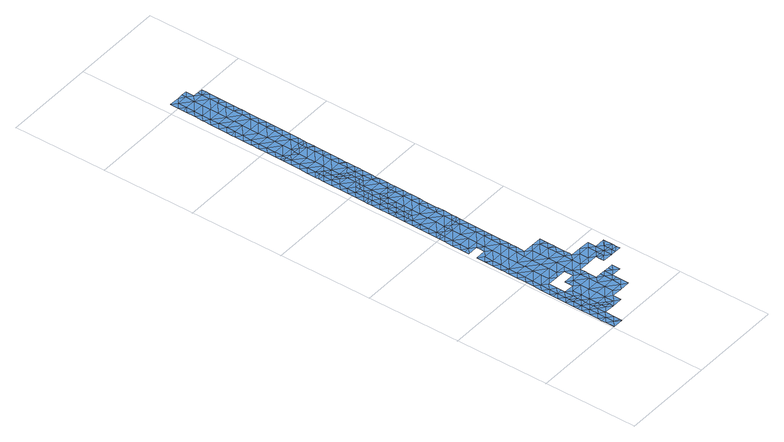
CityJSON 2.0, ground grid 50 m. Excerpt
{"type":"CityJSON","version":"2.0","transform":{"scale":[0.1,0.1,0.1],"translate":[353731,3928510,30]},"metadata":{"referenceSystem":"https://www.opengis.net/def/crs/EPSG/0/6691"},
"CityObjects":{
"waterbody1":{"type":"WaterBody","attributes":{"name":"7","class":"1140","function":"1","WaterBodyRiverFloodingRiskAttribute.description":"4","WaterBodyRiverFloodingRiskAttribute.rankOrg":"2","WaterBodyRiverFloodingRiskAttribute.adminType":"2","WaterBodyRiverFloodingRiskAttribute.scale":"L2"},"geometry":[{"type":"MultiSurface","lod":"1","boundaries":[[[0,1,2]],[[0,3,1]],[[4,5,6]],[[7,6,5]],[[6,7,8]],[[9,8,7]],[[10,11,12]],[[13,14,15]],[[4,14,13]],[[14,16,15]],[[14,17,16]],[[14,6,17]],[[6,18,17]],[[17,19,16]],[[2,9,7]],[[2,7,20]],[[20,21,2]],[[22,20,23]],[[20,5,23]],[[24,23,5]],[[23,24,25]],[[23,25,22]],[[26,22,25]],[[8,18,6]],[[5,20,7]],[[6,14,4]],[[27,11,28]],[[3,27,1]],[[21,0,2]],[[27,28,1]],[[11,10,28]],[[10,29,28]],[[2,30,9]],[[31,28,29]],[[31,1,28]],[[32,1,31]],[[30,1,32]],[[2,1,30]]]}]},
"waterbody2":{"type":"WaterBody","attributes":{"name":"7","class":"1140","function":"1","WaterBodyRiverFloodingRiskAttribute.description":"4","WaterBodyRiverFloodingRiskAttribute.rankOrg":"1","WaterBodyRiverFloodingRiskAttribute.adminType":"2","WaterBodyRiverFloodingRiskAttribute.scale":"L2"},"geometry":[{"type":"MultiSurface","lod":"1","boundaries":[[[33,34,35]],[[36,34,33]],[[36,37,34]],[[38,37,36]],[[39,37,38]],[[40,41,42]],[[40,43,41]],[[43,44,41]],[[45,44,43]],[[45,46,44]],[[47,46,45]],[[48,49,50]],[[48,51,49]],[[52,51,48]],[[52,53,51]],[[54,53,52]],[[55,53,54]],[[56,53,55]],[[53,56,57]],[[56,58,57]],[[59,58,56]],[[60,58,59]],[[58,60,61]],[[60,62,61]],[[60,63,62]],[[64,65,66]],[[65,64,67]],[[67,64,68]],[[67,68,69]],[[70,71,72]],[[73,71,70]],[[74,75,76]],[[77,75,74]],[[78,75,77]],[[78,79,75]],[[80,81,82]],[[83,81,80]],[[84,85,34]],[[86,87,88]],[[89,90,86]],[[91,92,90]],[[93,94,95]],[[89,91,90]],[[96,89,97]],[[95,98,99]],[[99,100,27]],[[101,96,102]],[[12,100,103]],[[103,104,12]],[[105,106,107]],[[108,12,104]],[[29,108,109]],[[109,105,110]],[[111,112,113]],[[114,115,116]],[[117,118,119]],[[120,117,121]],[[122,120,123]],[[122,124,125]],[[57,125,124]],[[126,127,114]],[[128,129,130]],[[131,128,132]],[[133,134,131]],[[131,63,133]],[[135,136,137]],[[138,139,140]],[[136,141,73]],[[73,70,142]],[[71,69,72]],[[69,143,67]],[[67,144,65]],[[26,93,95]],[[145,26,95]],[[22,26,145]],[[21,22,145]],[[21,20,22]],[[25,24,93]],[[93,146,94]],[[121,147,120]],[[24,146,93]],[[94,92,91]],[[94,91,95]],[[89,95,91]],[[98,95,89]],[[98,89,96]],[[98,96,99]],[[99,96,100]],[[100,96,101]],[[100,101,103]],[[103,101,148]],[[103,148,104]],[[105,104,106]],[[104,105,108]],[[109,108,105]],[[116,149,114]],[[114,149,126]],[[118,126,149]],[[126,118,117]],[[126,117,120]],[[126,120,122]],[[126,122,127]],[[127,122,125]],[[150,125,61]],[[125,150,127]],[[132,128,130]],[[132,130,151]],[[131,132,62]],[[62,132,150]],[[150,132,151]],[[150,151,127]],[[127,151,114]],[[114,151,115]],[[115,151,152]],[[73,142,136]],[[153,43,40]],[[136,154,137]],[[155,154,136]],[[156,157,154]],[[154,157,137]],[[129,137,157]],[[128,137,129]],[[135,137,128]],[[131,135,128]],[[135,131,134]],[[134,138,135]],[[135,138,140]],[[135,140,136]],[[140,141,136]],[[139,141,140]],[[76,69,71]],[[69,76,143]],[[143,76,75]],[[79,158,75]],[[143,75,158]],[[144,67,143]],[[159,144,143]],[[158,159,143]],[[113,107,160]],[[113,160,119]],[[113,119,111]],[[119,160,121]],[[119,121,117]],[[161,162,163]],[[163,162,164]],[[42,163,164]],[[165,42,164]],[[166,167,168]],[[168,148,166]],[[101,166,148]],[[166,101,102]],[[169,165,164]],[[170,97,86]],[[89,86,97]],[[86,88,170]],[[88,83,170]],[[88,81,83]],[[171,81,88]],[[82,81,171]],[[142,155,136]],[[147,123,120]],[[77,74,172]],[[173,56,174]],[[131,62,63]],[[150,61,62]],[[125,58,61]],[[173,59,56]],[[58,125,57]],[[124,53,57]],[[55,174,56]],[[53,124,51]],[[51,124,49]],[[175,50,49]],[[36,47,45]],[[46,175,44]],[[38,45,43]],[[38,43,153]],[[44,176,41]],[[41,163,42]],[[38,153,39]],[[36,45,38]],[[84,34,37]],[[35,34,85]],[[121,177,147]],[[160,177,121]],[[107,113,105]],[[112,105,113]],[[110,105,112]],[[147,178,123]],[[41,176,163]],[[122,123,124]],[[124,123,49]],[[44,175,176]],[[176,175,49]],[[123,176,49]],[[178,176,123]],[[176,178,163]],[[161,163,178]],[[147,161,178]],[[177,161,147]],[[166,162,167]],[[162,166,164]],[[102,164,166]],[[164,102,169]],[[169,102,179]],[[96,97,102]],[[102,97,179]],[[179,97,170]],[[179,170,180]],[[180,170,83]],[[181,87,86]],[[90,181,86]],[[181,90,182]],[[92,182,90]],[[26,25,93]],[[145,0,21]],[[99,27,3]],[[29,10,108]],[[10,12,108]],[[100,12,11]],[[11,27,100]],[[3,0,99]],[[145,99,0]],[[99,145,95]],[[68,183,69]],[[70,184,185]],[[70,72,184]],[[73,186,71]],[[141,186,73]],[[187,186,141]],[[172,186,187]],[[172,74,186]],[[76,186,74]],[[111,119,188]],[[188,119,118]],[[189,188,118]],[[189,149,116]],[[149,189,118]],[[190,151,130]],[[129,157,191]],[[186,76,71]],[[184,72,183]],[[70,185,192]],[[183,72,69]],[[152,151,190]],[[130,193,190]],[[130,129,193]],[[193,129,194]],[[194,129,191]],[[142,70,192]],[[156,191,157]],[[195,141,139]],[[195,187,141]]]}]},
"waterbody3":{"type":"WaterBody","attributes":{"name":"7","class":"1140","function":"1","WaterBodyRiverFloodingRiskAttribute.description":"4","WaterBodyRiverFloodingRiskAttribute.rankOrg":"2","WaterBodyRiverFloodingRiskAttribute.adminType":"2","WaterBodyRiverFloodingRiskAttribute.scale":"L2"},"geometry":[{"type":"MultiSurface","lod":"1","boundaries":[[[78,196,79]],[[79,196,197]],[[198,197,196]],[[199,198,200]],[[201,199,200]],[[201,202,199]],[[202,201,203]],[[203,201,204]],[[204,201,205]],[[205,201,206]],[[206,201,200]],[[207,208,209]],[[207,204,208]],[[207,209,210]],[[159,158,211]],[[202,212,213]],[[213,212,214]],[[215,214,212]],[[216,214,215]],[[217,66,65]],[[216,66,217]],[[216,217,214]],[[214,217,213]],[[218,219,220]],[[221,220,219]],[[221,222,220]],[[220,222,223]],[[223,222,224]],[[225,226,227]],[[228,225,227]],[[228,227,229]],[[220,223,230]],[[224,231,223]],[[232,233,234]],[[158,79,197]],[[235,236,203]],[[237,207,210]],[[208,204,205]],[[203,204,207]],[[211,213,217]],[[213,211,199]],[[197,199,211]],[[238,239,212]],[[238,212,240]],[[238,240,241]],[[242,241,240]],[[236,242,240]],[[243,236,235]],[[233,243,235]],[[234,233,235]],[[234,235,237]],[[234,237,230]],[[223,234,230]],[[234,223,231]],[[231,232,234]],[[202,203,240]],[[202,213,199]],[[198,199,197]],[[197,211,158]],[[144,211,217]],[[211,144,159]],[[65,144,217]],[[215,212,239]],[[240,212,202]],[[236,240,203]],[[207,235,203]],[[235,207,237]],[[230,237,244]],[[210,244,237]],[[245,230,244]],[[229,230,245]],[[227,230,229]],[[220,230,227]],[[226,220,227]],[[226,218,220]]]}]},
"waterbody4":{"type":"WaterBody","attributes":{"name":"7","class":"1140","function":"1","WaterBodyRiverFloodingRiskAttribute.description":"4","WaterBodyRiverFloodingRiskAttribute.rankOrg":"2","WaterBodyRiverFloodingRiskAttribute.adminType":"2","WaterBodyRiverFloodingRiskAttribute.scale":"L2"},"geometry":[{"type":"MultiSurface","lod":"1","boundaries":[[[39,153,246]],[[39,246,37]],[[247,248,249]],[[247,249,250]],[[251,247,250]],[[84,37,250]],[[250,37,251]],[[246,251,37]],[[246,252,251]],[[153,253,246]],[[85,84,250]],[[85,250,249]],[[253,252,246]]]}]},
"waterbody5":{"type":"WaterBody","attributes":{"name":"7","class":"1140","function":"1","WaterBodyRiverFloodingRiskAttribute.description":"4","WaterBodyRiverFloodingRiskAttribute.rankOrg":"2","WaterBodyRiverFloodingRiskAttribute.adminType":"2","WaterBodyRiverFloodingRiskAttribute.scale":"L2"},"geometry":[{"type":"MultiSurface","lod":"1","boundaries":[[[254,255,256]],[[257,258,259]],[[257,259,260]],[[257,260,261]],[[261,260,262]],[[263,262,260]],[[264,262,263]],[[262,264,265]],[[265,264,266]],[[267,268,269]],[[270,271,255]],[[255,271,272]],[[272,271,273]],[[273,274,272]],[[275,276,272]],[[256,272,276]],[[261,277,255]],[[267,278,268]],[[258,279,269]],[[280,259,258]],[[281,260,259]],[[254,261,255]],[[260,282,263]],[[265,277,262]],[[270,255,277]],[[272,256,255]],[[274,275,272]],[[283,276,275]],[[284,282,281]],[[281,282,260]],[[258,285,280]],[[285,258,269]],[[268,285,269]],[[267,269,286]],[[269,279,286]],[[261,262,277]],[[258,287,279]],[[287,258,257]],[[288,261,254]],[[288,287,257]],[[288,257,261]]]}]},
"waterbody6":{"type":"WaterBody","attributes":{"name":"7","class":"1140","function":"1","WaterBodyRiverFloodingRiskAttribute.description":"4","WaterBodyRiverFloodingRiskAttribute.rankOrg":"1","WaterBodyRiverFloodingRiskAttribute.adminType":"2","WaterBodyRiverFloodingRiskAttribute.scale":"L2"},"geometry":[{"type":"MultiSurface","lod":"1","boundaries":[[[289,290,291]],[[291,290,219]],[[221,219,290]],[[224,222,292]],[[222,290,292]],[[293,292,290]],[[292,294,231]],[[232,231,294]],[[243,233,295]],[[294,295,233]],[[242,243,295]],[[243,242,236]],[[295,241,242]],[[225,228,296]],[[297,296,228]],[[297,298,296]],[[299,300,301]],[[302,300,299]],[[302,303,300]],[[304,303,302]],[[304,305,303]],[[306,305,304]],[[305,306,307]],[[308,309,307]],[[308,310,309]],[[311,310,308]],[[312,310,311]],[[313,310,312]],[[313,314,310]],[[314,315,316]],[[315,317,316]],[[318,316,317]],[[319,316,318]],[[316,319,310]],[[318,320,319]],[[321,322,323]],[[324,322,321]],[[324,325,322]],[[305,325,324]],[[325,305,309]],[[325,309,319]],[[325,320,322]],[[274,324,321]],[[326,303,324]],[[326,274,273]],[[275,321,283]],[[280,285,327]],[[285,328,327]],[[328,285,268]],[[268,278,328]],[[286,329,267]],[[267,329,291]],[[278,267,291]],[[278,330,328]],[[219,330,278]],[[219,218,330]],[[218,226,330]],[[296,330,226]],[[330,296,328]],[[296,331,328]],[[328,331,327]],[[331,332,327]],[[332,331,333]],[[332,284,327]],[[332,334,284]],[[334,332,335]],[[336,335,332]],[[335,337,334]],[[337,338,334]],[[339,338,337]],[[338,339,340]],[[338,340,341]],[[301,341,340]],[[266,338,341]],[[264,338,266]],[[264,263,338]],[[270,342,271]],[[270,265,342]],[[265,266,342]],[[271,342,326]],[[326,342,341]],[[326,341,300]],[[277,265,270]],[[259,280,281]],[[282,334,263]],[[342,266,341]],[[263,334,338]],[[282,284,334]],[[327,284,281]],[[325,319,320]],[[317,343,318]],[[316,310,314]],[[273,271,326]],[[307,309,305]],[[324,303,305]],[[300,303,326]],[[326,324,274]],[[301,300,341]],[[336,332,333]],[[298,333,331]],[[296,298,331]],[[296,226,225]],[[232,294,233]],[[231,224,292]],[[221,290,222]],[[281,280,327]],[[291,219,278]],[[293,290,289]],[[289,291,329]],[[275,274,321]],[[323,283,321]],[[318,343,344]],[[319,309,310]],[[293,345,292]],[[345,294,292]],[[346,294,345]],[[294,347,295]],[[348,320,318]],[[320,348,349]],[[323,322,349]],[[294,346,347]],[[347,241,295]],[[349,322,320]],[[344,348,318]]]}]},
"waterbody7":{"type":"WaterBody","attributes":{"name":"7","class":"1140","function":"1","WaterBodyRiverFloodingRiskAttribute.description":"4","WaterBodyRiverFloodingRiskAttribute.rankOrg":"2","WaterBodyRiverFloodingRiskAttribute.adminType":"2","WaterBodyRiverFloodingRiskAttribute.scale":"L2"},"geometry":[{"type":"MultiSurface","lod":"1","boundaries":[[[350,351,352]],[[353,350,354]],[[355,354,356]],[[353,357,358]],[[359,360,358]],[[359,361,362]],[[363,361,364]],[[362,365,366]],[[367,368,369]],[[365,370,366]],[[371,372,370]],[[371,373,374]],[[375,376,377]],[[378,379,376]],[[380,372,381]],[[382,383,384]],[[385,379,378]],[[383,386,384]],[[387,388,389]],[[314,313,390]],[[313,391,390]],[[390,391,392]],[[389,393,392]],[[389,388,393]],[[394,393,388]],[[386,395,384]],[[394,396,393]],[[397,396,394]],[[397,398,396]],[[399,398,397]],[[399,400,398]],[[401,402,352]],[[402,401,394]],[[352,402,350]],[[402,354,350]],[[402,356,354]],[[388,356,402]],[[388,387,356]],[[387,355,356]],[[384,395,381]],[[403,354,355]],[[404,354,403]],[[404,353,354]],[[353,404,357]],[[405,358,357]],[[405,359,358]],[[406,359,405]],[[406,361,359]],[[406,364,361]],[[369,363,367]],[[363,369,361]],[[362,361,369]],[[362,369,365]],[[368,365,369]],[[365,368,370]],[[368,371,370]],[[371,368,373]],[[373,368,407]],[[407,368,367]],[[376,374,377]],[[376,371,374]],[[379,371,376]],[[379,372,371]],[[372,379,381]],[[379,384,381]],[[379,382,384]],[[343,317,408]],[[409,408,317]],[[409,396,408]],[[317,315,409]],[[315,314,409]],[[343,408,410]],[[408,400,410]],[[344,343,410]],[[408,398,400]],[[398,408,396]],[[397,394,401]],[[393,396,409]],[[409,390,393]],[[394,388,402]],[[392,393,390]],[[390,409,314]],[[385,382,379]],[[382,385,411]],[[411,385,412]],[[412,385,413]],[[385,378,413]],[[378,376,414]],[[414,376,375]],[[382,411,415]],[[391,313,312]],[[370,372,380]],[[366,370,380]],[[360,416,417]],[[418,416,419]],[[418,419,420]],[[420,421,418]],[[418,417,416]],[[358,360,417]],[[358,417,422]],[[358,422,353]],[[350,353,422]],[[350,422,351]],[[417,351,422]],[[418,351,417]],[[351,418,421]],[[351,421,423]],[[423,352,351]],[[424,419,416]],[[416,425,424]],[[360,425,416]],[[359,362,360]],[[360,362,425]],[[362,366,425]],[[426,380,381]],[[395,426,381]],[[415,383,382]],[[397,401,427]],[[427,401,428]],[[429,352,423]],[[424,425,430]],[[428,401,429]],[[401,352,429]],[[399,397,427]],[[425,366,430]],[[430,366,431]],[[431,366,432]],[[432,366,380]],[[432,380,426]]]}]}
},
"vertices":[
[69,186,4],[41,210,4],[40,163,4],[69,209,4],[67,47,4],[68,94,4],[39,71,4],[40,117,4],[11,95,4],[12,141,4],[42,279,4],[70,255,4],[71,278,4],[66,10,4],[38,25,4],[66,1,4],[12,2,4],[10,48,4],[10,69,4],[9,2,4],[68,140,4],[69,163,4],[97,139,4],[96,116,4],[124,93,4],[125,116,4],[125,139,4],[70,232,4],[42,256,4],[14,279,4],[12,187,4],[13,233,4],[13,212,4],
[470,411,4],[441,388,4],[470,405,4],[413,412,4],[412,365,4],[384,389,4],[384,366,4],[299,367,4],[271,391,4],[242,368,4],[328,390,4],[328,436,4],[385,435,4],[357,459,4],[414,458,4],[301,506,4],[272,483,4],[301,479,4],[273,529,4],[302,552,4],[274,576,4],[302,560,4],[303,598,4],[275,622,4],[217,577,4],[218,623,4],[247,645,4],[190,646,5],[161,624,5],[162,670,6],[191,693,6],[26,1001,6],[54,1018,6],[26,1019,6],[54,995,6],[25,973,6],[53,949,6],[52,857,6],[109,902,6],[52,903,6],[108,856,6],[167,947,6],[167,993,6],[110,948,6],[195,970,6],[196,1016,6],[168,1017,6],[326,274,4],[325,251,4],[354,274,4],[297,275,4],[441,365,4],[469,364,4],[268,206,4],[296,206,4],[297,229,4],[211,207,4],[267,160,4],[210,161,4],[238,137,4],[153,115,4],[182,138,4],[154,162,4],[155,254,4],[212,253,4],[155,208,4],[98,209,4],[99,255,4],[156,300,4],[213,299,4],[99,301,4],[71,325,4],[43,348,4],[72,349,4],[72,371,4],[43,302,4],[15,326,4],[15,350,4],[16,418,4],[15,372,4],[44,394,4],[47,579,5],[19,603,5],[18,557,5],[102,486,5],[46,487,5],[45,441,5],[159,485,5],[102,440,5],[160,531,5],[216,484,4],[217,530,4],[161,578,5],[103,532,5],[104,578,5],[106,717,6],[49,718,6],[49,672,6],[163,716,6],[105,671,6],[191,722,6],[192,739,6],[164,762,6],[108,810,6],[107,763,6],[192,785,6],[193,831,6],[164,809,6],[165,855,6],[80,833,6],[111,994,6],[83,1018,6],[97,162,4],[181,92,4],[158,439,5],[128,324,4],[46,533,5],[105,625,5],[48,626,5],[20,631,5],[356,366,4],[79,787,6],[79,814,6],[22,788,6],[50,764,6],[139,1017,6],[111,1017,6],[73,417,4],[186,415,4],[186,369,4],[214,392,4],[213,345,4],[242,344,4],[157,346,4],[129,370,4],[128,347,4],[241,322,4],[269,252,4],[353,228,4],[195,924,6],[303,645,4],[303,616,4],[300,460,4],[272,437,4],[130,416,5],[215,438,4],[241,276,4],[269,275,4],[296,182,4],[295,136,4],[24,926,6],[24,880,6],[23,855,6],[166,901,6],[194,877,6],[17,464,5],[18,510,5],[20,649,5],[21,742,6],[23,834,6],[21,695,6],[21,736,6],[193,848,6],
[196,1036,6],[168,1040,6],[197,1062,6],[169,1086,6],[198,1109,6],[170,1132,6],[113,1133,6],[114,1179,6],[170,1178,6],[198,1155,6],[198,1138,6],[171,1225,6],[199,1201,6],[199,1223,6],[200,1247,6],[111,1041,6],[56,1134,6],[112,1087,6],[55,1088,6],[28,1111,6],[27,1065,6],[55,1042,6],[117,1387,6],[89,1388,6],[117,1364,6],[88,1365,6],[88,1341,6],[116,1318,6],[88,1318,6],[174,1386,6],[145,1387,6],[173,1363,6],[202,1386,6],[201,1340,6],[173,1317,6],[87,1295,6],[87,1272,6],[86,1249,6],[115,1272,6],[114,1225,6],[86,1203,6],[172,1271,6],[28,1158,6],[28,1134,6],[57,1180,6],[29,1204,6],[57,1203,6],[86,1226,6],[201,1293,6],[201,1315,6],
[384,343,4],[437,319,4],[468,318,4],[469,337,4],[440,342,4],[412,319,4],[355,320,4],[355,341,4],
[36,1620,6],[65,1642,6],[37,1666,6],[63,1550,6],[62,1504,6],[91,1526,6],[120,1549,6],[64,1596,6],[121,1595,6],[148,1572,6],[149,1595,6],[121,1618,6],[149,1618,6],[61,1434,6],[90,1457,6],[62,1457,6],[93,1642,6],[93,1665,6],[65,1689,6],[94,1688,6],[94,1711,6],[66,1712,6],[37,1693,6],[93,1619,6],[90,1434,6],[34,1481,6],[91,1503,6],[119,1526,6],[148,1549,6],[37,1712,6],[148,1525,6],[90,1480,6],[33,1435,6],[34,1527,6],[35,1573,6],
[32,1389,6],[60,1365,6],[61,1411,6],[59,1319,6],[31,1342,6],[59,1273,6],[58,1226,6],[174,1409,6],[203,1411,6],[203,1432,6],[207,1671,6],[179,1687,6],[207,1663,6],[207,1709,6],[179,1733,6],[208,1756,6],[180,1779,6],[209,1785,6],[209,1802,6],[210,1848,6],[181,1825,6],[182,1872,6],[210,1850,6],[210,1894,6],[182,1895,6],[154,1895,6],[125,1896,6],[125,1872,6],[97,1896,6],[68,1873,6],[124,1826,6],[68,1827,6],[66,1735,6],[67,1781,6],[38,1758,6],[123,1734,6],[124,1780,6],[122,1688,6],[119,1503,6],[118,1457,6],[32,1414,6],[117,1410,6],[175,1456,6],[176,1502,6],[204,1478,6],[176,1548,6],[204,1524,6],[204,1493,6],[205,1571,6],[177,1594,6],[206,1598,6],[206,1617,6],[178,1640,6],[121,1641,6],[69,1897,6],[40,1897,6],[31,1296,6],[30,1267,6],[30,1250,6],[40,1851,6],[39,1805,6],
[129,2104,7],[73,2151,7],[72,2104,7],[186,2149,7],[186,2103,7],[213,2079,7],[185,2056,7],[215,2172,7],[187,2195,7],[188,2241,7],[131,2242,7],[189,2288,7],[132,2288,7],[217,2310,7],[217,2283,7],[133,2335,7],[76,2336,7],[218,2356,7],[190,2380,7],[189,2334,7],[133,2381,7],[191,2426,7],[134,2427,7],[219,2403,7],[220,2449,7],[220,2495,7],[192,2472,7],[220,2469,7],[164,2496,7],[135,2473,7],[77,2382,7],[77,2428,7],[79,2520,7],[50,2498,7],[78,2474,7],[136,2520,7],[50,2471,7],[213,2033,7],[184,2010,7],[212,1987,7],[182,1918,7],[211,1909,6],[211,1940,7],[183,1964,7],[127,2011,7],[49,2452,7],[127,1965,7],[71,2012,7],[70,1966,7],[42,1989,7],[41,1943,7],[71,2058,7],[128,2057,7],[214,2096,7],[214,2125,7],[216,2218,7],[217,2264,7],[219,2391,7],[69,1920,7],[126,1919,7],[41,1915,7],[108,2543,7],[136,2543,7],[164,2542,7],[191,2495,7],[51,2544,7],[74,2243,7],[130,2196,7],[74,2197,7],[46,2221,7],[45,2193,7],[45,2174,7],[130,2150,7],[44,2128,7],[46,2267,7],[75,2289,7],[49,2405,7],[43,2036,7],[43,2079,7],[43,2082,7],[47,2313,7],[48,2354,7],[48,2359,7]
]}
